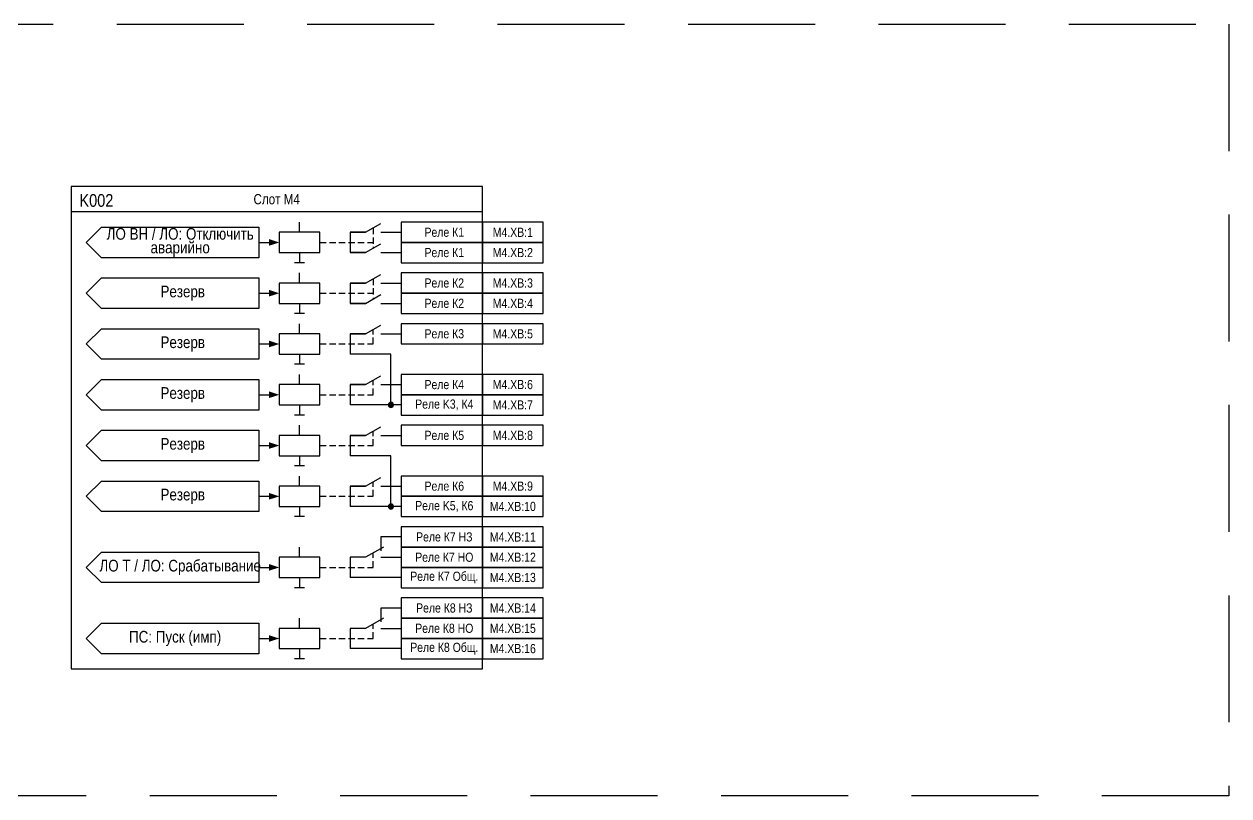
# Model space of a CAD drawing. Header units: millimetres. Extents: x 1657 to 8204, y -558 to 594.
# Drawn here: x 6891.8 to 7129, y 71 to 223 of the extents above; entities that cross this region are included whole.
import ezdxf
from ezdxf.enums import TextEntityAlignment as Align

# ---------------------------------------------------------------- set-up
doc = ezdxf.new("R2010")
doc.units = ezdxf.units.MM
doc.linetypes.add('штриховая2', pattern=[0.375, 0.25, -0.125])
doc.layers.add('_ОРЗ_0.3', color=7, linetype='Continuous', lineweight=30)
doc.layers.add('TEXT', color=7, linetype='Continuous', lineweight=25)
doc.layers.add('Основная', color=7, linetype='Continuous')
doc.styles.add('1.8_Gost_RD', font='ARIALN.TTF', dxfattribs={"height": 1.8})
doc.styles.add('2.5_Gost_RD', font='ARIALN.TTF', dxfattribs={"height": 2.5})
doc.styles.add('2.5_ISOCPEUR', font='isocpeur.ttf', dxfattribs={"width": 0.9, "height": 2.5})

# ---------------------------------------------------------------- blocks, each defined once
blk = doc.blocks.new('*U100')
at = {"layer": 'Основная', "color": 0}
blk.add_line((0, 0), (6, 3.43), dxfattribs=at)
blk = doc.blocks.new('*U175')
at = {"layer": 'Основная', "color": 0}
for p, q in [((-3, 0), (-9, 0)), ((9, 0), (3, 0))]:
    blk.add_line(p, q, dxfattribs=at)
at = {"layer": 'Основная', "ltscale": 0.25, "xscale": -1}
blk.add_blockref('*U100', (3, 0), dxfattribs=at)
at = {"layer": 'Основная', "style": '2.5_ISOCPEUR'}
for tag, p in [('ОУ', (-2, 10)), ('В1', (-14, 6)), ('В2', (-6, 4))]:
    blk.add_attdef(tag, text='', height=2.5, dxfattribs=at).set_placement(p, align=Align.MIDDLE_CENTER)
blk = doc.blocks.new('*U174')
at = {"layer": 'Основная', "color": 0}
for p, q in [((-3, 0), (-9, 0)), ((9, 0), (3, 0))]:
    blk.add_line(p, q, dxfattribs=at)
at = {"layer": 'Основная', "ltscale": 0.25, "xscale": -1}
blk.add_blockref('*U100', (3, 0), dxfattribs=at)
at = {"layer": 'Основная', "style": '2.5_ISOCPEUR'}
for tag, p in [('ОУ', (-2, 10)), ('В1', (-14, 6)), ('В2', (-6, 4))]:
    blk.add_attdef(tag, text='', height=2.5, dxfattribs=at).set_placement(p, align=Align.MIDDLE_CENTER)
blk = doc.blocks.new('Точка')
at = {"ltscale": 100}
h = blk.add_hatch(color=256, dxfattribs=at)
h.dxf.hatch_style = 1
edge = h.paths.add_edge_path()
edge.add_arc((0, 0), 0.5, 0, 360)
blk.add_circle((0, 0), 0.5, dxfattribs=at)
blk = doc.blocks.new('*U173')
at = {"layer": 'Основная', "color": 0}
for p, q in [((-3, 0), (-9, 0)), ((9, 0), (3, 0))]:
    blk.add_line(p, q, dxfattribs=at)
at = {"layer": 'Основная', "ltscale": 0.25, "xscale": -1}
blk.add_blockref('*U100', (3, 0), dxfattribs=at)
at = {"layer": 'Основная', "style": '2.5_ISOCPEUR'}
for tag, p in [('ОУ', (-2, 10)), ('В1', (-14, 6)), ('В2', (-6, 4))]:
    blk.add_attdef(tag, text='', height=2.5, dxfattribs=at).set_placement(p, align=Align.MIDDLE_CENTER)
blk = doc.blocks.new('*U171')
at = {"layer": 'Основная', "color": 0}
for p, q in [((-3, 0), (-9, 0)), ((9, 0), (3, 0))]:
    blk.add_line(p, q, dxfattribs=at)
at = {"layer": 'Основная', "ltscale": 0.25, "xscale": -1}
blk.add_blockref('*U100', (3, 0), dxfattribs=at)
at = {"layer": 'Основная', "style": '2.5_ISOCPEUR'}
for tag, p in [('ОУ', (-2, 10)), ('В1', (-14, 6)), ('В2', (-6, 4))]:
    blk.add_attdef(tag, text='', height=2.5, dxfattribs=at).set_placement(p, align=Align.MIDDLE_CENTER)
blk = doc.blocks.new('*U172')
at = {"layer": 'Основная', "color": 0}
for p, q in [((-3, 0), (-9, 0)), ((9, 0), (3, 0))]:
    blk.add_line(p, q, dxfattribs=at)
at = {"layer": 'Основная', "ltscale": 0.25, "xscale": -1}
blk.add_blockref('*U100', (3, 0), dxfattribs=at)
at = {"layer": 'Основная', "style": '2.5_ISOCPEUR'}
for tag, p in [('ОУ', (-2, 10)), ('В1', (-14, 6)), ('В2', (-6, 4))]:
    blk.add_attdef(tag, text='', height=2.5, dxfattribs=at).set_placement(p, align=Align.MIDDLE_CENTER)
blk = doc.blocks.new('*U170')
at = {"layer": 'Основная', "color": 0}
for p, q in [((-3, 0), (-9, 0)), ((9, 0), (3, 0))]:
    blk.add_line(p, q, dxfattribs=at)
at = {"layer": 'Основная', "ltscale": 0.25, "xscale": -1}
blk.add_blockref('*U100', (3, 0), dxfattribs=at)
at = {"layer": 'Основная', "style": '2.5_ISOCPEUR'}
for tag, p in [('ОУ', (-2, 10)), ('В1', (-14, 6)), ('В2', (-6, 4))]:
    blk.add_attdef(tag, text='', height=2.5, dxfattribs=at).set_placement(p, align=Align.MIDDLE_CENTER)
blk = doc.blocks.new('*U168')
at = {"layer": 'Основная', "color": 0}
for p, q in [((-3, 0), (-9, 0)), ((9, 0), (3, 0))]:
    blk.add_line(p, q, dxfattribs=at)
at = {"layer": 'Основная', "ltscale": 0.25, "xscale": -1}
blk.add_blockref('*U100', (3, 0), dxfattribs=at)
at = {"layer": 'Основная', "style": '2.5_ISOCPEUR'}
for tag, p in [('ОУ', (-2, 10)), ('В1', (-14, 6)), ('В2', (-6, 4))]:
    blk.add_attdef(tag, text='', height=2.5, dxfattribs=at).set_placement(p, align=Align.MIDDLE_CENTER)
blk = doc.blocks.new('*U169')
at = {"layer": 'Основная', "color": 0}
for p, q in [((-3, 0), (-9, 0)), ((9, 0), (3, 0))]:
    blk.add_line(p, q, dxfattribs=at)
at = {"layer": 'Основная', "ltscale": 0.25, "xscale": -1}
blk.add_blockref('*U100', (3, 0), dxfattribs=at)
at = {"layer": 'Основная', "style": '2.5_ISOCPEUR'}
for tag, p in [('ОУ', (-2, 10)), ('В1', (-14, 6)), ('В2', (-6, 4))]:
    blk.add_attdef(tag, text='', height=2.5, dxfattribs=at).set_placement(p, align=Align.MIDDLE_CENTER)
blk = doc.blocks.new('*U164')
at = {"ltscale": 0.25}
blk.add_line((0, 0), (3, 0), dxfattribs=at)
blk.add_lwpolyline([(2, 0, 1.3, 0, 0), (4, 0, 0, 0, 0)], format="xyseb", dxfattribs=at)
blk = doc.blocks.new('*U165')
at = {"ltscale": 0.25}
blk.add_line((0, 0), (3, 0), dxfattribs=at)
blk.add_lwpolyline([(2, 0, 1.3, 0, 0), (4, 0, 0, 0, 0)], format="xyseb", dxfattribs=at)
blk = doc.blocks.new('*U166')
at = {"ltscale": 0.25}
blk.add_line((0, 0), (3, 0), dxfattribs=at)
blk.add_lwpolyline([(2, 0, 1.3, 0, 0), (4, 0, 0, 0, 0)], format="xyseb", dxfattribs=at)
blk = doc.blocks.new('*U167')
at = {"ltscale": 0.25}
blk.add_line((0, 0), (3, 0), dxfattribs=at)
blk.add_lwpolyline([(2, 0, 1.3, 0, 0), (4, 0, 0, 0, 0)], format="xyseb", dxfattribs=at)
blk = doc.blocks.new('*U160')
at = {"ltscale": 0.25}
blk.add_line((0, 0), (3, 0), dxfattribs=at)
blk.add_lwpolyline([(2, 0, 1.3, 0, 0), (4, 0, 0, 0, 0)], format="xyseb", dxfattribs=at)
blk = doc.blocks.new('*U161')
at = {"ltscale": 0.25}
blk.add_line((0, 0), (3, 0), dxfattribs=at)
blk.add_lwpolyline([(2, 0, 1.3, 0, 0), (4, 0, 0, 0, 0)], format="xyseb", dxfattribs=at)
blk = doc.blocks.new('*U162')
at = {"ltscale": 0.25}
blk.add_line((0, 0), (3, 0), dxfattribs=at)
blk.add_lwpolyline([(2, 0, 1.3, 0, 0), (4, 0, 0, 0, 0)], format="xyseb", dxfattribs=at)
blk = doc.blocks.new('*U163')
at = {"ltscale": 0.25}
blk.add_line((0, 0), (3, 0), dxfattribs=at)
blk.add_lwpolyline([(2, 0, 1.3, 0, 0), (4, 0, 0, 0, 0)], format="xyseb", dxfattribs=at)

msp = doc.modelspace()

# ---------------------------------------------------------------- linework, layer by layer
at = {"ltscale": 100}
for p, q in [((6946, 182), (6946, 184)), ((6959, 182), (6956, 182)), ((6965, 182), (6966, 182)), ((6946, 178), (6946, 176)), ((6959, 178), (6956, 178)), ((6965, 178), (6966, 178)), ((6947, 176), (6945, 176)), ((6946, 172), (6946, 174)), ((6959, 172), (6956, 172)), ((6965, 172), (6966, 172)), ((6946, 168), (6946, 166)), ((6959, 168), (6956, 168)), ((6965, 168), (6966, 168)), ((6947, 166), (6945, 166)), ((6946, 162), (6946, 164)), ((6959, 162), (6956, 162)), ((6965, 162), (6966, 162)), ((6946, 158), (6946, 156)), ((6964, 158), (6956, 158)), ((6947, 156), (6945, 156)), ((6946, 152), (6946, 154)), ((6959, 152), (6956, 152)), ((6965, 152), (6966, 152)), ((6946, 148), (6946, 146)), ((6966, 148), (6956, 148)), ((6947, 146), (6945, 146)), ((6946, 142), (6946, 144)), ((6959, 142), (6956, 142)), ((6965, 142), (6966, 142)), ((6946, 138), (6946, 136)), ((6964, 138), (6956, 138)), ((6947, 136), (6945, 136)), ((6946, 132), (6946, 134)), ((6959, 132), (6956, 132)), ((6965, 132), (6966, 132)), ((6947, 126), (6945, 126)), ((6946, 128), (6946, 126)), ((6966, 128), (6956, 128)), ((6946, 118), (6946, 120)), ((6959, 118), (6956, 118)), ((6962, 118), (6966, 118)), ((6946, 114), (6946, 112)), ((6966, 114), (6956, 114)), ((6947, 112), (6945, 112)), ((6946, 104), (6946, 106)), ((6959, 104), (6956, 104)), ((6962, 104), (6966, 104)), ((6946, 100), (6946, 98)), ((6966, 100), (6956, 100)), ((6947, 98), (6945, 98))]:
    msp.add_line(p, q, dxfattribs=at)
at = {"color": 6, "linetype": 'штриховая2', "ltscale": 100}
msp.add_lwpolyline([(6760, 223), (7129, 223), (7129, 71), (6760, 71)], close=True, dxfattribs=at)
at = {"ltscale": 100}
for points in [[(6982, 186), (6901, 186)], [(6956, 182), (6956, 178)], [(6956, 172), (6956, 168)], [(6956, 162), (6956, 158)], [(6964, 148), (6964, 158)], [(6956, 152), (6956, 148)], [(6956, 142), (6956, 138)], [(6964, 128), (6964, 138)], [(6956, 132), (6956, 128)], [(6966, 122), (6962, 122), (6962, 119.25)], [(6962.5, 120), (6959, 118)], [(6956, 118), (6956, 114)], [(6966, 108), (6962, 108), (6962, 105.25)], [(6962.5, 106), (6959, 104)], [(6956, 104), (6956, 100)]]:
    msp.add_lwpolyline(points, dxfattribs=at)
at = {"linetype": 'штриховая2', "ltscale": 5}
for points in [[(6960.5, 182.86), (6960.5, 178.86)], [(6950, 180), (6960.5, 180)], [(6960.5, 172.86), (6960.5, 168.86)], [(6950, 170), (6960.5, 170)], [(6950, 160), (6960.5, 160), (6960.5, 162.86)], [(6950, 150), (6960.5, 150), (6960.5, 152.86)], [(6950, 140), (6960.5, 140), (6960.5, 142.86)], [(6950, 130), (6960.5, 130), (6960.5, 132.86)], [(6950, 116), (6960.5, 116), (6960.5, 118.86)], [(6950, 102), (6960.5, 102), (6960.5, 104.86)]]:
    msp.add_lwpolyline(points, dxfattribs=at)
at = {"ltscale": 100}
for points in [[(6982, 184), (6966, 184), (6966, 180), (6982, 180)], [(6994, 184), (6982, 184), (6982, 180), (6994, 180)], [(6950, 182), (6942, 182), (6942, 178), (6950, 178)], [(6982, 180), (6966, 180), (6966, 176), (6982, 176)], [(6994, 180), (6982, 180), (6982, 176), (6994, 176)], [(6982, 174), (6966, 174), (6966, 170), (6982, 170)], [(6994, 174), (6982, 174), (6982, 170), (6994, 170)], [(6950, 172), (6942, 172), (6942, 168), (6950, 168)], [(6982, 170), (6966, 170), (6966, 166), (6982, 166)], [(6994, 170), (6982, 170), (6982, 166), (6994, 166)], [(6982, 164), (6966, 164), (6966, 160), (6982, 160)], [(6994, 164), (6982, 164), (6982, 160), (6994, 160)], [(6950, 162), (6942, 162), (6942, 158), (6950, 158)], [(6950, 152), (6942, 152), (6942, 148), (6950, 148)], [(6982, 154), (6966, 154), (6966, 150), (6982, 150)], [(6994, 154), (6982, 154), (6982, 150), (6994, 150)], [(6982, 150), (6966, 150), (6966, 146), (6982, 146)], [(6994, 150), (6982, 150), (6982, 146), (6994, 146)], [(6982, 144), (6966, 144), (6966, 140), (6982, 140)], [(6994, 144), (6982, 144), (6982, 140), (6994, 140)], [(6950, 142), (6942, 142), (6942, 138), (6950, 138)], [(6982, 134), (6966, 134), (6966, 130), (6982, 130)], [(6994, 134), (6982, 134), (6982, 130), (6994, 130)], [(6950, 132), (6942, 132), (6942, 128), (6950, 128)], [(6982, 130), (6966, 130), (6966, 126), (6982, 126)], [(6994, 130), (6982, 130), (6982, 126), (6994, 126)], [(6982, 124), (6966, 124), (6966, 120), (6982, 120)], [(6994, 124), (6982, 124), (6982, 120), (6994, 120)], [(6907, 119), (6938, 119), (6938, 113), (6907, 113), (6904, 116)], [(6982, 120), (6966, 120), (6966, 116), (6982, 116)], [(6994, 120), (6982, 120), (6982, 116), (6994, 116)], [(6950, 118), (6942, 118), (6942, 114), (6950, 114)], [(6982, 116), (6966, 116), (6966, 112), (6982, 112)], [(6994, 116), (6982, 116), (6982, 112), (6994, 112)], [(6982, 110), (6966, 110), (6966, 106), (6982, 106)], [(6994, 110), (6982, 110), (6982, 106), (6994, 106)], [(6982, 106), (6966, 106), (6966, 102), (6982, 102)], [(6994, 106), (6982, 106), (6982, 102), (6994, 102)], [(6950, 104), (6942, 104), (6942, 100), (6950, 100)], [(6982, 102), (6966, 102), (6966, 98), (6982, 98)], [(6994, 102), (6982, 102), (6982, 98), (6994, 98)]]:
    msp.add_lwpolyline(points, close=True, dxfattribs=at)
at = {"layer": '_ОРЗ_0.3', "ltscale": 100}
msp.add_lwpolyline([(6982, 191), (6901, 191), (6901, 96), (6982, 96)], close=True, dxfattribs=at)
at = {"layer": 'Основная', "ltscale": 100}
for points in [[(6938, 183), (6938, 177), (6907, 177), (6904, 180), (6907, 183)], [(6938, 173), (6938, 167), (6907, 167), (6904, 170), (6907, 173)], [(6938, 163), (6938, 157), (6907, 157), (6904, 160), (6907, 163)], [(6938, 153), (6938, 147), (6907, 147), (6904, 150), (6907, 153)], [(6938, 143), (6938, 137), (6907, 137), (6904, 140), (6907, 143)], [(6938, 133), (6938, 127), (6907, 127), (6904, 130), (6907, 133)], [(6938, 105), (6938, 99), (6907, 99), (6904, 102), (6907, 105)]]:
    msp.add_lwpolyline(points, close=True, dxfattribs=at)

# ---------------------------------------------------------------- block references
at = {"ltscale": 0.35}
for name, p in [('*U164', (6938, 180)), ('*U165', (6938, 170)), ('*U166', (6938, 160)), ('*U167', (6938, 150)), ('*U160', (6938, 140)), ('*U161', (6938, 130)), ('*U162', (6938, 116)), ('*U163', (6938, 102))]:
    msp.add_blockref(name, p, dxfattribs=at)
at = {"ltscale": 100, "xscale": -1}
for p in [(6964, 148), (6964, 128)]:
    msp.add_blockref('Точка', p, dxfattribs=at)
at = {"layer": 'Основная', "ltscale": 0.25, "xscale": -0.5, "yscale": 0.5, "zscale": 0.5}
for name, p in [('*U168', (6960.5, 182)), ('*U169', (6960.5, 178)), ('*U172', (6960.5, 172)), ('*U170', (6960.5, 168)), ('*U171', (6960.5, 162)), ('*U173', (6960.5, 152)), ('*U174', (6960.5, 142)), ('*U175', (6960.5, 132))]:
    msp.add_blockref(name, p, dxfattribs=at)

# ---------------------------------------------------------------- texts
at = {"ltscale": 100, "attachment_point": 5}
for s, insert, char_height, width, style in [('K002', (6906, 188.25), 2.5, 10, '2.5_Gost_RD'), ('Слот М4', (6941.5, 188.5), 2, 81, '1.8_Gost_RD'), ('\\pxi0.55556,qc;Реле К1', (6974, 182), 1.8, 16, '1.8_Gost_RD'), ('М4.XB:1', (6988, 182), 1.8, 12, '1.8_Gost_RD'), ('\\pxi0.55556,qc;Реле К1', (6974, 178), 1.8, 16, '1.8_Gost_RD'), ('М4.XB:2', (6988, 178), 1.8, 12, '1.8_Gost_RD'), ('\\pxsm0.7;Резерв', (6923, 170), 2.3, 28, '2.5_Gost_RD'), ('\\pxi0.55556,qc;Реле К2', (6974, 172), 1.8, 16, '1.8_Gost_RD'), ('М4.XB:3', (6988, 172), 1.8, 12, '1.8_Gost_RD'), ('\\pxi0.55556,qc;Реле К2', (6974, 168), 1.8, 16, '1.8_Gost_RD'), ('М4.XB:4', (6988, 168), 1.8, 12, '1.8_Gost_RD'), ('\\pxsm0.7;Резерв', (6923, 160), 2.3, 28, '2.5_Gost_RD'), ('\\pxi0.55556,qc;Реле К3', (6974, 162), 1.8, 16, '1.8_Gost_RD'), ('М4.XB:5', (6988, 162), 1.8, 12, '1.8_Gost_RD'), ('\\pxi0.55556,qc;Реле К4', (6974, 152), 1.8, 16, '1.8_Gost_RD'), ('М4.XB:6', (6988, 152), 1.8, 12, '1.8_Gost_RD'), ('\\pxsm0.7;Резерв', (6923, 150), 2.3, 28, '2.5_Gost_RD'), ('\\pxi0.55556,qc;Реле K3, К4', (6974, 148), 1.8, 16, '1.8_Gost_RD'), ('М4.XB:7', (6988, 148), 1.8, 12, '1.8_Gost_RD'), ('\\pxi0.55556,qc;Реле К5', (6974, 142), 1.8, 16, '1.8_Gost_RD'), ('М4.XB:8', (6988, 142), 1.8, 12, '1.8_Gost_RD'), ('\\pxsm0.7;Резерв', (6923, 140), 2.3, 28, '2.5_Gost_RD'), ('\\pxi0.55556,qc;Реле К6', (6974, 132), 1.8, 16, '1.8_Gost_RD'), ('М4.XB:9', (6988, 132), 1.8, 12, '1.8_Gost_RD'), ('\\pxsm0.7;Резерв', (6923, 130), 2.3, 28, '2.5_Gost_RD'), ('\\pxi0.55556,qc;Реле K5, К6', (6974, 128), 1.8, 16, '1.8_Gost_RD'), ('М4.XB:10', (6988, 128), 1.8, 12, '1.8_Gost_RD'), ('\\pxi0.55556,qc;Реле К7 НЗ', (6974, 122), 1.8, 16, '1.8_Gost_RD'), ('М4.XB:11', (6988, 122), 1.8, 12, '1.8_Gost_RD'), ('\\pxi0.55556,qc;Реле К7 НО', (6974, 118), 1.8, 16, '1.8_Gost_RD'), ('М4.XB:12', (6988, 118), 1.8, 12, '1.8_Gost_RD'), ('\\pxi0.55556,qc;Реле К7 Общ.', (6974, 114), 1.8, 16, '1.8_Gost_RD'), ('М4.XB:13', (6988, 114), 1.8, 12, '1.8_Gost_RD'), ('\\pxi0.55556,qc;Реле К8 НЗ', (6974, 108), 1.8, 16, '1.8_Gost_RD'), ('М4.XB:14', (6988, 108), 1.8, 12, '1.8_Gost_RD'), ('\\pxi0.55556,qc;Реле К8 НО', (6974, 104), 1.8, 16, '1.8_Gost_RD'), ('М4.XB:15', (6988, 104), 1.8, 12, '1.8_Gost_RD'), ('\\pxi0.55556,qc;Реле К8 Общ.', (6974, 100), 1.8, 16, '1.8_Gost_RD'), ('М4.XB:16', (6988, 100), 1.8, 12, '1.8_Gost_RD')]:
    msp.add_mtext(s, dxfattribs=dict(at, insert=insert, char_height=char_height, width=width, style=style))
at = {"layer": 'TEXT', "ltscale": 100, "char_height": 2.3, "attachment_point": 5, "style": '2.5_Gost_RD'}
for s, insert, width in [('\\pxsm0.7;ЛО ВН / ЛО: Отключить аварийно', (6922.5, 180), 32.7284), ('\\pxsm0.7;ЛО Т / ЛО: Срабатывание', (6922.5, 116), 31), ('\\pxsm0.7;ПС: Пуск (имп)', (6921.5, 102), 31)]:
    msp.add_mtext(s, dxfattribs=dict(at, insert=insert, width=width))

doc.saveas('drawing.dxf')
